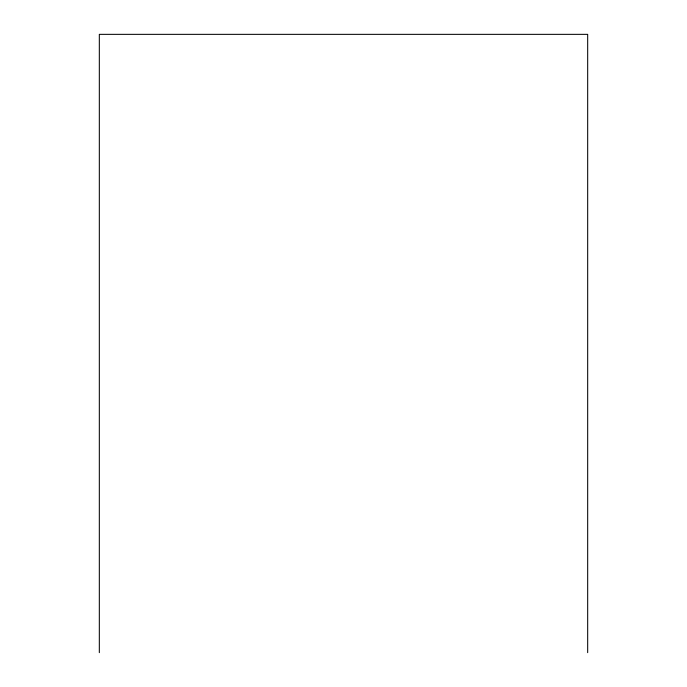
<?xml version="1.0" encoding="UTF-8"?>
<svg xmlns="http://www.w3.org/2000/svg" width="687" height="687" viewBox="0 0 687 687"><rect width="100%" height="100%" fill="white"/><g stroke="black" fill="none" stroke-linecap="round" stroke-linejoin="round"><path stroke-width="1.03" d="M587.677 652.65L587.677 34.35L99.323 34.35L99.323 652.65"/></g></svg>
